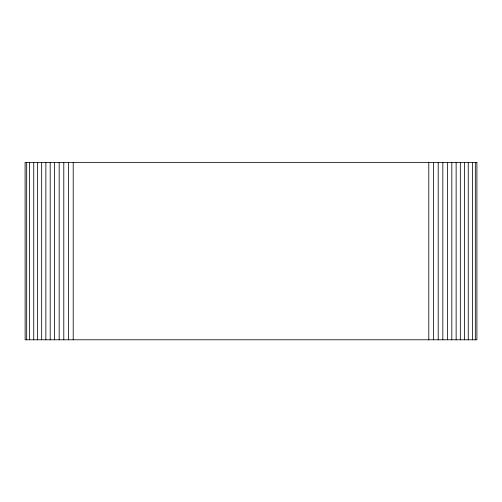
<?xml version="1.0" encoding="UTF-8"?>
<svg xmlns="http://www.w3.org/2000/svg" width="502" height="502" viewBox="0 0 502 502"><rect width="100%" height="100%" fill="white"/><g stroke="black" fill="none" stroke-linecap="round" stroke-linejoin="round"><path stroke-width="0.75" d="M475.325 162.384L475.325 339.791M472.388 162.384L472.388 339.791M468.253 162.384L468.253 339.791M464.375 162.384L464.375 339.791M460.328 162.384L460.328 339.791M456.136 162.384L456.136 339.791M451.813 162.384L451.813 339.791M447.37 162.384L447.37 339.791M442.833 162.384L442.833 339.791M438.208 162.384L438.208 339.791M433.527 162.384L433.527 339.791M428.796 162.384L428.796 339.791M73.204 162.384L73.204 339.791M68.473 162.384L68.473 339.791M63.792 162.384L63.792 339.791M59.167 162.384L59.167 339.791M54.63 162.384L54.63 339.791M50.187 162.384L50.187 339.791M45.864 162.384L45.864 339.791M41.672 162.384L41.672 339.791M37.625 162.384L37.625 339.791M33.747 162.384L33.747 339.791M29.612 162.384L29.612 339.791M26.675 162.384L26.675 339.791M476.9 162.384L25.1 162.384L25.138 339.791L476.9 339.791L476.9 162.384"/></g></svg>
